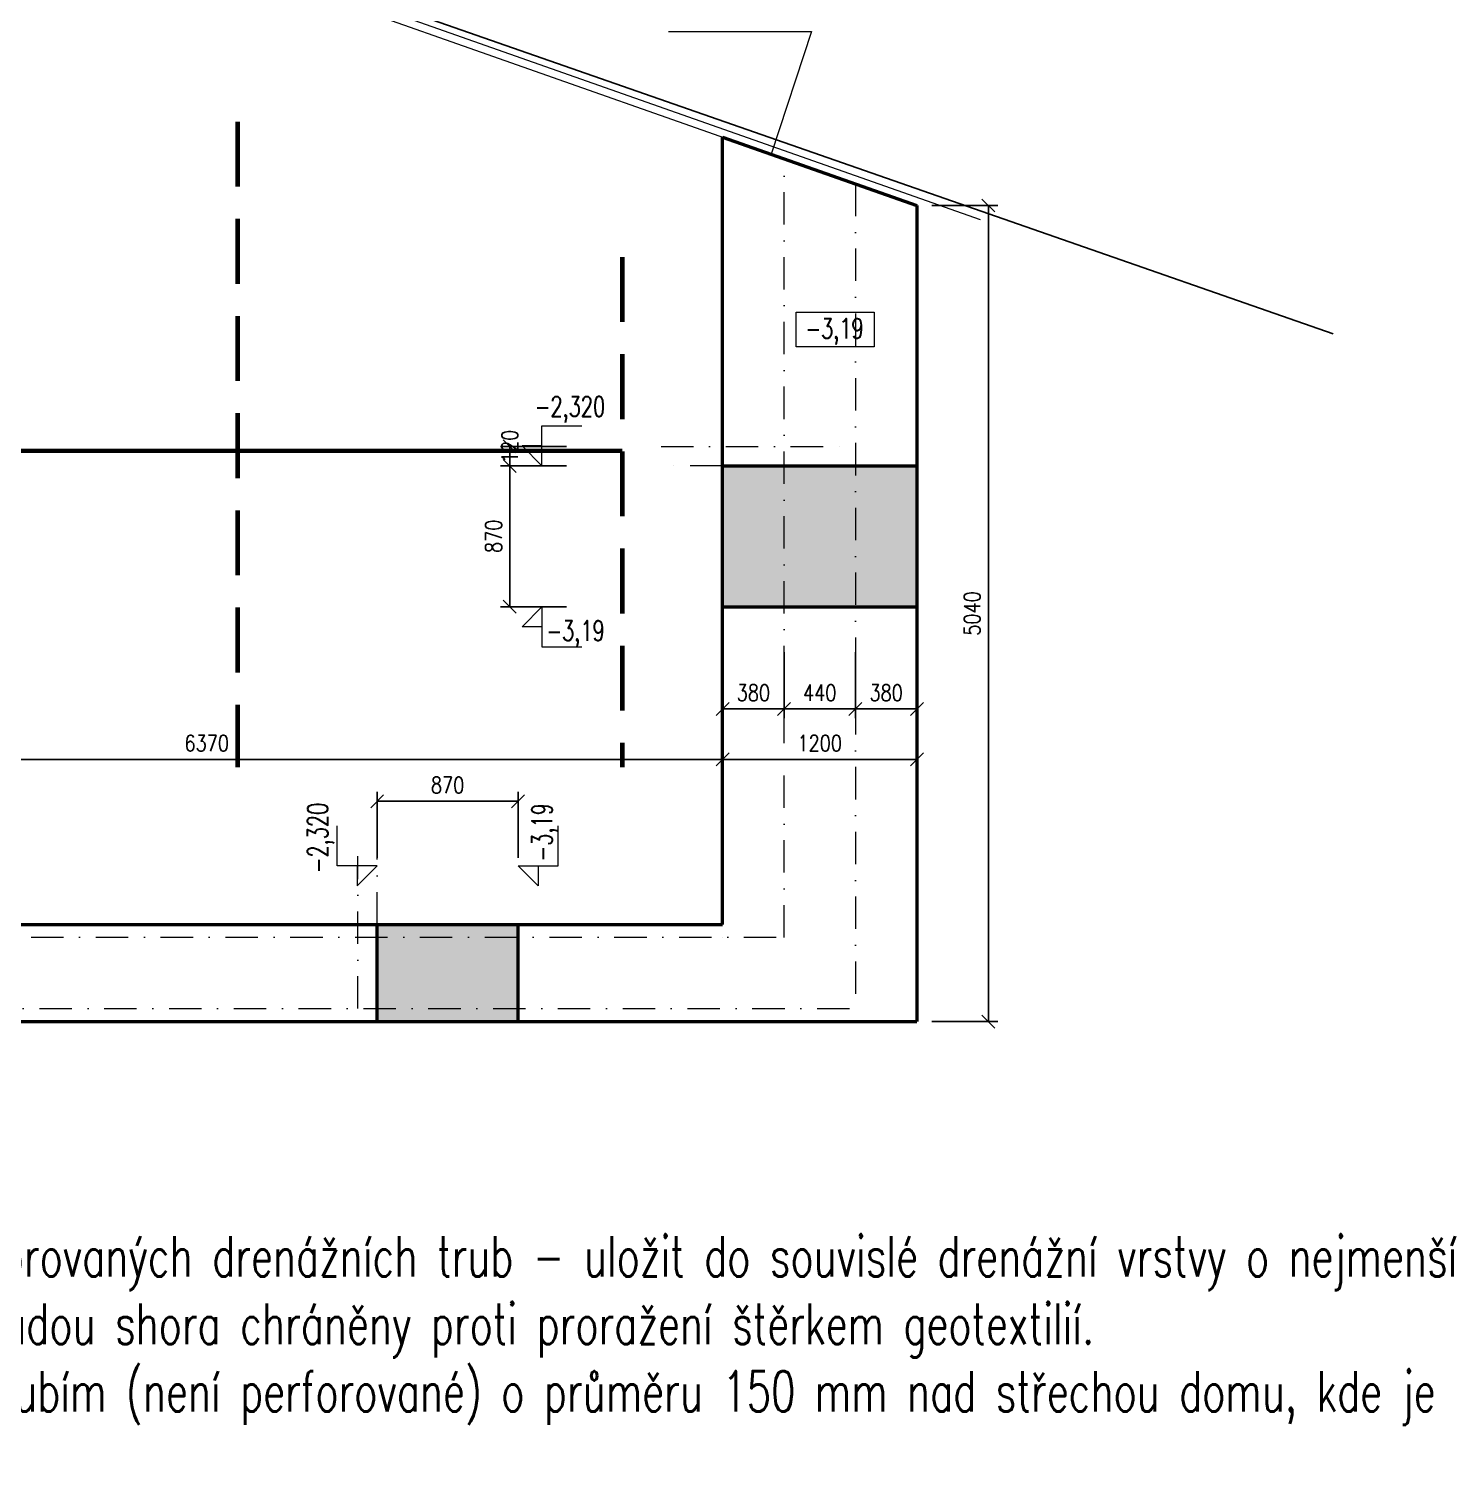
# Model space of a CAD drawing. Header units: millimetres. Extents: x 89194 to 559352, y -753138 to -204019.
# Drawn here: x 347636 to 356440, y -218495 to -209542 of the extents above; entities that cross this region are included whole.
import ezdxf

# ---------------------------------------------------------------- set-up
doc = ezdxf.new("R2010")
doc.units = ezdxf.units.MM
doc.header["$LTSCALE"] = 400
doc.header["$PDMODE"] = 3
doc.linetypes.add('DASHDOT', pattern=[1, 0.5, -0.25, 0, -0.25])
doc.linetypes.add('DASHED', pattern=[0.75, 0.5, -0.25])
for name, color, linetype, lineweight in [('RG_koty', 7, 'Continuous', 9), ('RG_pohled', 200, 'Continuous', 9), ('RG_popisy', 11, 'Continuous', 9), ('RG_radon_potrubí', 160, 'Continuous', 70), ('RG_zdivo nové', 1, 'Continuous', 50), ('RG_čerch 1', 6, 'DASHDOT', 9), ('RG_šrafy', 253, 'Continuous', 9)]:
    doc.layers.add(name, color=color, linetype=linetype, lineweight=lineweight)
doc.layers.add('RG_Rámeček', color=5, linetype='Continuous')
doc.styles.add('Koty', font='romans.shx', dxfattribs={"width": 0.8})
doc.styles.add('styl 2.5 mm', font='simplex.shx', dxfattribs={"width": 0.7, "height": 0.125})
doc.styles.add('styl 5 mm', font='simplex.shx', dxfattribs={"width": 0.7, "height": 0.25})
doc.dimstyles.new('RG_50_vnitřní', dxfattribs={"dimscale": 50, "dimtxt": 2, "dimasz": 1.6, "dimexe": 1.15, "dimexo": 0, "dimgap": 1, "dimtad": 1, "dimdec": 0, "dimrnd": 5, "dimzin": 0, "dimdsep": 46, "dimtxsty": 'Koty', "dimblk1": 'OBLIQUE', "dimblk2": 'OBLIQUE', "dimsah": 1, "dimcen": 0.09, "dimclrd": 256, "dimclre": 256, "dimclrt": 2, "dimazin": 0, "dimtfac": 1, "dimtdec": 0, "dimtmove": 2, "dimatfit": 3, "dimfxl": 1.15, "dimfxlon": 1, "dimtolj": 1, "dimtzin": 0, "dimarcsym": 0})

# ---------------------------------------------------------------- blocks, each defined once
blk = doc.blocks.new('_Oblique')
at = {"color": 0, "linetype": 'ByBlock', "lineweight": -2}
blk.add_line((-0.5, -0.5), (0.5, 0.5), dxfattribs=at)
blk = doc.blocks.new('*D676')
at = {"layer": 'Defpoints', "color": 0, "transparency": 16777216}
for p in [(345548.3, -214051.5), (351918.3, -214051.5), (351918.3, -214051.5)]:
    blk.add_point(p, dxfattribs=at)
at = {"layer": 'RG_koty', "lineweight": -2, "transparency": 16777216}
for p, q in [((345548.3, -214051.5), (345548.3, -214109)), ((345548.3, -214051.5), (351918.3, -214051.5)), ((351918.3, -214051.5), (351918.3, -214109))]:
    blk.add_line(p, q, dxfattribs=at)
at = {"layer": 'RG_koty', "lineweight": -2, "transparency": 16777216, "xscale": 80, "yscale": 80, "zscale": 80, "rotation": 180}
blk.add_blockref('_Oblique', (345548.3, -214051.5), dxfattribs=at)
at = {"layer": 'RG_koty', "lineweight": -2, "transparency": 16777216, "xscale": 80, "yscale": 80, "zscale": 80}
blk.add_blockref('_Oblique', (351918.3, -214051.5), dxfattribs=at)
at = {"layer": 'RG_koty', "color": 2, "transparency": 16777216, "insert": (348733.3, -213951.5), "char_height": 100, "attachment_point": 5, "style": 'Koty'}
blk.add_mtext('\\A1;6370', dxfattribs=at)
blk = doc.blocks.new('*D677')
at = {"layer": 'Defpoints', "color": 0, "transparency": 16777216}
for p in [(351918.3, -214051.5), (353118.3, -214051.5), (353118.3, -214051.5)]:
    blk.add_point(p, dxfattribs=at)
at = {"layer": 'RG_koty', "lineweight": -2, "transparency": 16777216}
for p, q in [((351918.3, -214051.5), (351918.3, -214109)), ((351918.3, -214051.5), (353118.3, -214051.5)), ((353118.3, -214051.5), (353118.3, -213994))]:
    blk.add_line(p, q, dxfattribs=at)
at = {"layer": 'RG_koty', "lineweight": -2, "transparency": 16777216, "xscale": 80, "yscale": 80, "zscale": 80, "rotation": 180}
blk.add_blockref('_Oblique', (351918.3, -214051.5), dxfattribs=at)
at = {"layer": 'RG_koty', "lineweight": -2, "transparency": 16777216, "xscale": 80, "yscale": 80, "zscale": 80}
blk.add_blockref('_Oblique', (353118.3, -214051.5), dxfattribs=at)
at = {"layer": 'RG_koty', "color": 2, "transparency": 16777216, "insert": (352518.3, -213951.5), "char_height": 100, "attachment_point": 5, "style": 'Koty'}
blk.add_mtext('\\A1;1200', dxfattribs=at)
blk = doc.blocks.new('*D686')
at = {"layer": 'Defpoints', "color": 0, "transparency": 16777216}
for p in [(351918.3, -213365), (352298.3, -213365), (352298.3, -213740)]:
    blk.add_point(p, dxfattribs=at)
at = {"layer": 'RG_koty', "lineweight": -2, "transparency": 16777216}
for p, q in [((351918.3, -213390), (351918.3, -213797.5)), ((352298.3, -213390), (352298.3, -213797.5)), ((351918.3, -213740), (352298.3, -213740))]:
    blk.add_line(p, q, dxfattribs=at)
at = {"layer": 'RG_koty', "lineweight": -2, "transparency": 16777216, "xscale": 80, "yscale": 80, "zscale": 80, "rotation": 180}
blk.add_blockref('_Oblique', (351918.3, -213740), dxfattribs=at)
at = {"layer": 'RG_koty', "lineweight": -2, "transparency": 16777216, "xscale": 80, "yscale": 80, "zscale": 80}
blk.add_blockref('_Oblique', (352298.3, -213740), dxfattribs=at)
at = {"layer": 'RG_koty', "color": 2, "transparency": 16777216, "insert": (352108.3, -213640), "char_height": 100, "attachment_point": 5, "style": 'Koty'}
blk.add_mtext('\\A1;380', dxfattribs=at)
blk = doc.blocks.new('*D687')
at = {"layer": 'Defpoints', "color": 0, "transparency": 16777216}
for p in [(352298.3, -213365), (352738.3, -213365), (352738.3, -213740)]:
    blk.add_point(p, dxfattribs=at)
at = {"layer": 'RG_koty', "lineweight": -2, "transparency": 16777216}
for p, q in [((352298.3, -213390), (352298.3, -213797.5)), ((352738.3, -213390), (352738.3, -213797.5)), ((352298.3, -213740), (352738.3, -213740))]:
    blk.add_line(p, q, dxfattribs=at)
at = {"layer": 'RG_koty', "lineweight": -2, "transparency": 16777216, "xscale": 80, "yscale": 80, "zscale": 80, "rotation": 180}
blk.add_blockref('_Oblique', (352298.3, -213740), dxfattribs=at)
at = {"layer": 'RG_koty', "lineweight": -2, "transparency": 16777216, "xscale": 80, "yscale": 80, "zscale": 80}
blk.add_blockref('_Oblique', (352738.3, -213740), dxfattribs=at)
at = {"layer": 'RG_koty', "color": 2, "transparency": 16777216, "insert": (352518.3, -213640), "char_height": 100, "attachment_point": 5, "style": 'Koty'}
blk.add_mtext('\\A1;440', dxfattribs=at)
blk = doc.blocks.new('*D688')
at = {"layer": 'Defpoints', "color": 0, "transparency": 16777216}
for p in [(352738.3, -213365), (353118.3, -213365), (353118.3, -213740)]:
    blk.add_point(p, dxfattribs=at)
at = {"layer": 'RG_koty', "lineweight": -2, "transparency": 16777216}
for p, q in [((352738.3, -213390), (352738.3, -213797.5)), ((353118.3, -213390), (353118.3, -213797.5)), ((352738.3, -213740), (353118.3, -213740))]:
    blk.add_line(p, q, dxfattribs=at)
at = {"layer": 'RG_koty', "lineweight": -2, "transparency": 16777216, "xscale": 80, "yscale": 80, "zscale": 80, "rotation": 180}
blk.add_blockref('_Oblique', (352738.3, -213740), dxfattribs=at)
at = {"layer": 'RG_koty', "lineweight": -2, "transparency": 16777216, "xscale": 80, "yscale": 80, "zscale": 80}
blk.add_blockref('_Oblique', (353118.3, -213740), dxfattribs=at)
at = {"layer": 'RG_koty', "color": 2, "transparency": 16777216, "insert": (352928.3, -213640), "char_height": 100, "attachment_point": 5, "style": 'Koty'}
blk.add_mtext('\\A1;380', dxfattribs=at)
blk = doc.blocks.new('*D697')
at = {"layer": 'Defpoints', "color": 0, "transparency": 16777216}
for p in [(353118.3, -210631.4), (353559.5, -210631.4), (353118.3, -215670.7)]:
    blk.add_point(p, dxfattribs=at)
at = {"layer": 'RG_koty', "lineweight": -2, "transparency": 16777216}
for p, q in [((353209.5, -210631.4), (353617, -210631.4)), ((353559.5, -215670.7), (353559.5, -210631.4)), ((353209.5, -215670.7), (353617, -215670.7))]:
    blk.add_line(p, q, dxfattribs=at)
at = {"layer": 'RG_koty', "lineweight": -2, "transparency": 16777216, "xscale": 80, "yscale": 80, "zscale": 80}
for p, rotation in [((353559.5, -210631.4), 90), ((353559.5, -215670.7), 270)]:
    blk.add_blockref('_Oblique', p, dxfattribs=dict(at, rotation=rotation))
at = {"layer": 'RG_koty', "color": 2, "transparency": 16777216, "insert": (353459.5, -213151), "char_height": 100, "attachment_point": 5, "rotation": 90, "style": 'Koty'}
blk.add_mtext('\\A1;5040', dxfattribs=at)
blk = doc.blocks.new('*D699')
at = {"layer": 'Defpoints', "color": 0, "transparency": 16777216}
for p in [(350655.8, -214309.9), (349785.8, -214854.4), (350655.8, -214854.4)]:
    blk.add_point(p, dxfattribs=at)
at = {"layer": 'RG_koty', "lineweight": -2, "transparency": 16777216}
for p, q in [((349785.8, -214659.9), (349785.8, -214252.4)), ((350655.8, -214659.9), (350655.8, -214252.4)), ((349785.8, -214309.9), (350655.8, -214309.9))]:
    blk.add_line(p, q, dxfattribs=at)
at = {"layer": 'RG_koty', "lineweight": -2, "transparency": 16777216, "xscale": 80, "yscale": 80, "zscale": 80, "rotation": 180}
blk.add_blockref('_Oblique', (349785.8, -214309.9), dxfattribs=at)
at = {"layer": 'RG_koty', "lineweight": -2, "transparency": 16777216, "xscale": 80, "yscale": 80, "zscale": 80}
blk.add_blockref('_Oblique', (350655.8, -214309.9), dxfattribs=at)
at = {"layer": 'RG_koty', "color": 2, "transparency": 16777216, "insert": (350220.8, -214209.9), "char_height": 100, "attachment_point": 5, "style": 'Koty'}
blk.add_mtext('\\A1;870', dxfattribs=at)
blk = doc.blocks.new('*D718')
at = {"layer": 'Defpoints', "color": 0, "transparency": 16777216}
for p in [(350604.7, -212239.2), (351284.6, -212239.2), (351284.6, -213109.2)]:
    blk.add_point(p, dxfattribs=at)
at = {"layer": 'RG_koty', "lineweight": -2, "transparency": 16777216}
for p, q in [((350954.7, -212239.2), (350547.2, -212239.2)), ((350604.7, -213109.2), (350604.7, -212239.2)), ((350954.7, -213109.2), (350547.2, -213109.2))]:
    blk.add_line(p, q, dxfattribs=at)
at = {"layer": 'RG_koty', "lineweight": -2, "transparency": 16777216, "xscale": 80, "yscale": 80, "zscale": 80}
for p, rotation in [((350604.7, -212239.2), 90), ((350604.7, -213109.2), 270)]:
    blk.add_blockref('_Oblique', p, dxfattribs=dict(at, rotation=rotation))
at = {"layer": 'RG_koty', "color": 2, "transparency": 16777216, "insert": (350504.7, -212674.2), "char_height": 100, "attachment_point": 5, "rotation": 90, "style": 'Koty'}
blk.add_mtext('\\A1;870', dxfattribs=at)
blk = doc.blocks.new('*D719')
at = {"layer": 'Defpoints', "color": 0, "transparency": 16777216}
for p in [(350604.7, -212119.2), (351284.6, -212119.2), (351284.6, -212239.2)]:
    blk.add_point(p, dxfattribs=at)
at = {"layer": 'RG_koty', "lineweight": -2, "transparency": 16777216}
for p, q in [((350954.7, -212119.2), (350547.2, -212119.2)), ((350604.7, -212239.2), (350604.7, -212119.2)), ((350954.7, -212239.2), (350547.2, -212239.2))]:
    blk.add_line(p, q, dxfattribs=at)
at = {"layer": 'RG_koty', "lineweight": -2, "transparency": 16777216, "xscale": 80, "yscale": 80, "zscale": 80}
for p, rotation in [((350604.7, -212119.2), 90), ((350604.7, -212239.2), 270)]:
    blk.add_blockref('_Oblique', p, dxfattribs=dict(at, rotation=rotation))
at = {"layer": 'RG_koty', "color": 2, "transparency": 16777216, "insert": (350604.7, -212119.2), "char_height": 100, "attachment_point": 5, "rotation": 90, "style": 'Koty'}
blk.add_mtext('\\A1;120', dxfattribs=at)

msp = doc.modelspace()

# ---------------------------------------------------------------- hatches: boundary and pattern name
at = {"layer": 'RG_šrafy', "ltscale": 0.05}
h = msp.add_hatch(color=256, dxfattribs=at)
h.dxf.hatch_style = 1
h.paths.add_polyline_path([(351918.3, -212239.2), (351918.3, -213109.2), (352298.3, -213109.2), (352298.3, -212239.2)])
h.paths.add_polyline_path([(352738.3, -213109.2), (352738.3, -212239.2), (352298.3, -212239.2), (352298.3, -213109.2)])
h.paths.add_polyline_path([(353118.3, -213109.2), (353118.3, -212239.2), (352738.3, -212239.2), (352738.3, -213109.2)])
h = msp.add_hatch(color=256, dxfattribs=at)
h.dxf.hatch_style = 1
h.paths.add_polyline_path([(350655.8, -215670.7), (350655.8, -215590.7), (349785.8, -215590.7), (349785.8, -215670.7)])
h.paths.add_polyline_path([(350655.8, -215590.7), (350655.8, -215150.2), (349785.8, -215150.2), (349785.8, -215590.7)])
h.paths.add_polyline_path([(350655.8, -215150.2), (350655.8, -215070.7), (349785.8, -215070.7), (349785.8, -215150.2)])

# ---------------------------------------------------------------- linework, layer by layer
at = {"layer": 'RG_koty'}
for p, q in [((352371.9, -211289.7), (352853.3, -211289.7)), ((352371.9, -211504.9), (352371.9, -211289.7)), ((352853.3, -211289.7), (352853.3, -211504.9)), ((352853.3, -211504.9), (352371.9, -211504.9)), ((350803.4, -212239.2), (350803.4, -211992.6)), ((350803.4, -211992.6), (351050, -211992.6)), ((350803.4, -212115.9), (350680.1, -212115.9)), ((350680.1, -212115.9), (350803.4, -212239.2)), ((350680.1, -213232.5), (350803.4, -213109.2)), ((350803.4, -213109.2), (350803.4, -213355.8)), ((350803.4, -213232.5), (350680.1, -213232.5)), ((350803.4, -213355.8), (351050, -213355.8)), ((349539.2, -214709.4), (349539.2, -214462.8)), ((350902.4, -214709.4), (350902.4, -214462.8)), ((349785.8, -214709.4), (349539.2, -214709.4)), ((349662.5, -214709.4), (349662.5, -214832.7)), ((349662.5, -214832.7), (349785.8, -214709.4)), ((350655.8, -214709.4), (350902.4, -214709.4)), ((350779.1, -214832.7), (350655.8, -214709.4)), ((350779.1, -214709.4), (350779.1, -214832.7))]:
    msp.add_line(p, q, dxfattribs=at)
at = {"layer": 'RG_pohled', "ltscale": 0.05}
for p, q in [((353510.2, -210719), (336556.3, -204750.7)), ((336548.6, -204795.7), (353118.3, -210631.4))]:
    msp.add_line(p, q, dxfattribs=at)
at = {"layer": 'RG_popisy'}
msp.add_lwpolyline([(351583.7, -209556.1), (352468.2, -209556.1), (352218, -210314.3)], dxfattribs=at)
at = {"layer": 'RG_radon_potrubí', "linetype": 'DASHED', "ltscale": 2}
for points in [[(348924, -210114.2), (348923.4, -214100.2)], [(351298.3, -210950), (351298.3, -214100.6)]]:
    msp.add_lwpolyline(points, dxfattribs=at)
at = {"layer": 'RG_radon_potrubí'}
msp.add_lwpolyline([(337998.5, -212145.3), (351298.3, -212146.1)], dxfattribs=at)
at = {"layer": 'RG_Rámeček', "color": 1}
msp.add_lwpolyline([(331448.5, -215984.5), (331448.5, -204824.5), (336737.8, -204816.2), (355688.6, -211423.4)], dxfattribs=at)
at = {"layer": 'RG_zdivo nové'}
for p, q in [((351918.3, -210208.7), (353118.3, -210631.4)), ((351918.3, -212239.2), (351918.3, -210208.7)), ((353118.3, -210631.4), (353118.3, -212239.2)), ((351918.3, -212239.2), (353118.3, -212239.2)), ((351918.3, -213109.2), (351918.3, -212239.2)), ((353118.3, -212239.2), (353118.3, -213109.2)), ((351918.3, -215070.7), (351918.3, -213109.2)), ((351918.3, -213109.2), (353118.3, -213109.2)), ((353118.3, -213109.2), (353118.3, -215670.7)), ((345548.3, -215070.7), (351918.3, -215070.7)), ((349785.8, -215670.7), (349785.8, -215070.7)), ((350655.8, -215670.7), (350655.8, -215070.7)), ((351918.3, -215150.7), (351918.3, -215150.7)), ((333548.3, -215670.7), (353118.3, -215670.7))]:
    msp.add_line(p, q, dxfattribs=at)
at = {"layer": 'RG_čerch 1'}
for p, q in [((352298.3, -215150.7), (352298.3, -210342.6)), ((352738.3, -210497.5), (352738.3, -215590.7)), ((351538.3, -212119.2), (352738.3, -212119.2)), ((351918.3, -212239.2), (351538.3, -212239.2)), ((349665.8, -215590.7), (349665.8, -214648.8)), ((349785.8, -215070.7), (349785.8, -214648.8)), ((344848.3, -215150.2), (352298.3, -215150.2)), ((337698.3, -215590.7), (352738.3, -215590.7))]:
    msp.add_line(p, q, dxfattribs=at)

# ---------------------------------------------------------------- texts
at = {"layer": 'RG_koty', "style": 'styl 2.5 mm', "width": 0.7}
for s, p in [('-3,19', (352429, -211453.2)), ('-2,320', (350758.1, -211935.1)), ('-3,19', (350830.3, -213319.3))]:
    msp.add_text(s, height=125, dxfattribs=at).set_placement(p)
for s, p in [('-2,320', (349481.7, -214754.7)), ('-3,19', (350866, -214682.5))]:
    msp.add_text(s, height=125, rotation=90, dxfattribs=at).set_placement(p)
at = {"layer": 'RG_popisy', "insert": (340810, -216994.7), "char_height": 250, "attachment_point": 1, "style": 'styl 5 mm'}
msp.add_mtext_dynamic_manual_height_columns('Pasivní větrací systém podloží je tvořen soustavou perforovaných drenážních trub - uložit do souvislé drenážní vrstvy o nejmenší tloušťce 150 mm frakce 16/32 mm. Drenážní trubky budou shora chráněny proti proražení štěrkem geotextilií. \\PVzduch z drenážního potrubí je odveden stoupacím potrubím (není perforované) o průměru 150 mm nad střechou domu, kde je osazena větrací hlavice.', width=17080.249, gutter_width=500, heights=[0], dxfattribs=at)

# ---------------------------------------------------------------- dimensions: what is measured, and where the dimension line sits
at = {"layer": 'RG_koty'}
for base, p1, p2, picture, middle in [((353559.5, -210631.4), (353118.3, -215670.7), (353118.3, -210631.4), '*D697', (353459.5, -213151)), ((350604.7, -212239.2), (351284.6, -213109.2), (351284.6, -212239.2), '*D718', (350504.7, -212674.2))]:
    dim = msp.add_linear_dim(base=base, p1=p1, p2=p2, angle=90, dimstyle='RG_50_vnitřní', override={"dimfxl": 7}, dxfattribs=at)
    dim.commit()
    dim.dimension.update_dxf_attribs({"geometry": picture, "text_midpoint": middle})
dim = msp.add_linear_dim(base=(350604.7, -212119.2), p1=(351284.6, -212239.2), p2=(351284.6, -212119.2), angle=90, dimstyle='RG_50_vnitřní', override={"dimfxl": 7}, dxfattribs=at)
dim.commit()
dim.dimension.update_dxf_attribs({"geometry": '*D719', "text_midpoint": (350604.7, -212119.2), "dimtype": 160})
for base, p1, p2, picture, middle in [((352298.3, -213740), (351918.3, -213365), (352298.3, -213365), '*D686', (352108.3, -213640)), ((352738.3, -213740), (352298.3, -213365), (352738.3, -213365), '*D687', (352518.3, -213640)), ((353118.3, -213740), (352738.3, -213365), (353118.3, -213365), '*D688', (352928.3, -213640)), ((351918.3, -214051.5), (345548.3, -214051.5), (351918.3, -214051.5), '*D676', (348733.3, -213951.5)), ((353118.3, -214051.5), (351918.3, -214051.5), (353118.3, -214051.5), '*D677', (352518.3, -213951.5)), ((350655.8, -214309.9), (349785.8, -214854.4), (350655.8, -214854.4), '*D699', (350220.8, -214209.9))]:
    dim = msp.add_linear_dim(base=base, p1=p1, p2=p2, dimstyle='RG_50_vnitřní', override={"dimfxl": 7}, dxfattribs=at)
    dim.commit()
    dim.dimension.update_dxf_attribs({"geometry": picture, "text_midpoint": middle})

doc.saveas('drawing.dxf')
